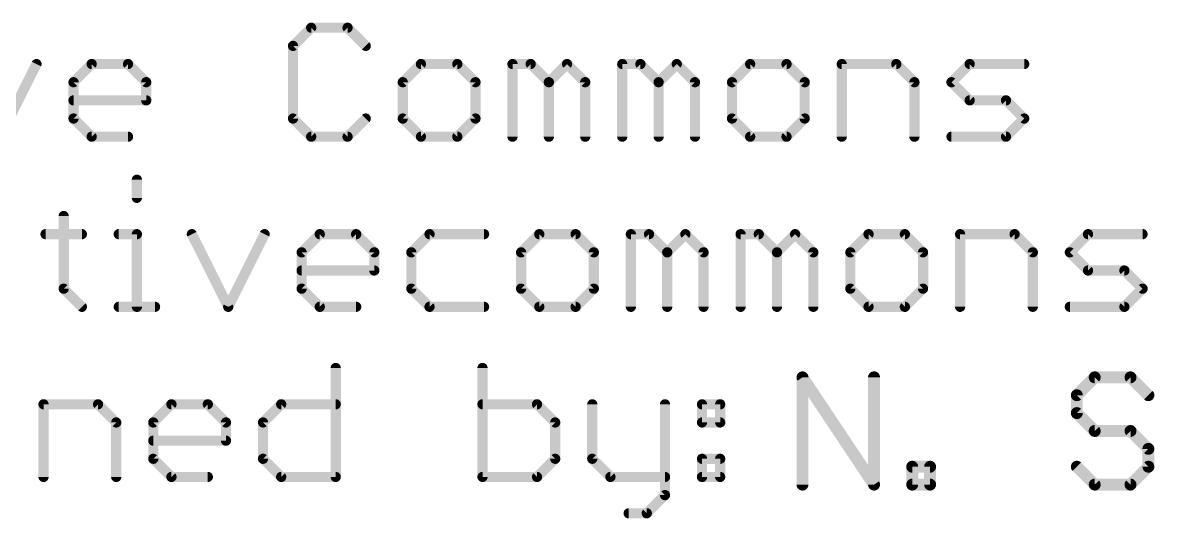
# Model space of a CAD drawing. Extents: x -41 to 66, y -16 to 27.
# Drawn here: x -2.23 to 14.66, y -15.78 to -8.38 of the extents above; entities that cross this region are included whole.
import ezdxf

# ---------------------------------------------------------------- set-up
doc = ezdxf.new("R2010")
doc.units = 0
doc.layers.add('51', color=53, linetype='CONTINUOUS')

msp = doc.modelspace()

# ---------------------------------------------------------------- linework, layer by layer
at = {"layer": '51'}
for points, const_width in [([(2.077, -8.4568), (1.8059, -8.728)], 0.1524), ([(2.6194, -8.4568), (2.077, -8.4568)], 0.1524), ([(2.8905, -8.728), (2.6194, -8.4568)], 0.1524), ([(1.8059, -8.728), (1.8059, -9.8126)], 0.1524), ([(-2.5633, -10.0838), (-2.021, -8.9991)], 0.1524), ([(-1.4685, -9.2703), (-1.1973, -8.9991)], 0.1524), ([(-1.1973, -8.9991), (-0.655, -8.9991)], 0.1524), ([(-0.655, -8.9991), (-0.3838, -9.2703)], 0.1524), ([(3.7142, -8.9991), (3.443, -9.2703)], 0.1524), ([(4.2565, -8.9991), (3.7142, -8.9991)], 0.1524), ([(4.5277, -9.2703), (4.2565, -8.9991)], 0.1524), ([(5.0802, -10.0838), (5.0802, -8.9991)], 0.1524), ([(5.0802, -8.9991), (5.3513, -8.9991)], 0.1524), ([(5.3513, -8.9991), (5.6225, -9.2703)], 0.1524), ([(5.6225, -9.2703), (5.8937, -8.9991)], 0.1524), ([(5.8937, -8.9991), (6.1648, -9.2703)], 0.1524), ([(6.7173, -10.0838), (6.7173, -8.9991)], 0.1524), ([(6.7173, -8.9991), (6.9885, -8.9991)], 0.1524), ([(6.9885, -8.9991), (7.2597, -9.2703)], 0.1524), ([(7.2597, -9.2703), (7.5308, -8.9991)], 0.1524), ([(7.5308, -8.9991), (7.802, -9.2703)], 0.1524), ([(8.6256, -8.9991), (8.3545, -9.2703)], 0.1524), ([(9.168, -8.9991), (8.6256, -8.9991)], 0.1524), ([(9.4391, -9.2703), (9.168, -8.9991)], 0.1524), ([(9.9916, -10.0838), (9.9916, -8.9991)], 0.1524), ([(9.9916, -8.9991), (10.8051, -8.9991)], 0.1524), ([(10.8051, -8.9991), (11.0763, -9.2703)], 0.1524), ([(11.6288, -9.2703), (11.9, -8.9991)], 0.1524), ([(11.9, -8.9991), (12.7135, -8.9991)], 0.1524), ([(-1.4685, -9.8126), (-1.4685, -9.2703)], 0.1524), ([(-0.3838, -9.2703), (-0.3838, -9.5415)], 0.1524), ([(3.443, -9.2703), (3.443, -9.8126)], 0.1524), ([(4.5277, -9.8126), (4.5277, -9.2703)], 0.1524), ([(5.6225, -9.2703), (5.6225, -10.0838)], 0.1524), ([(6.1648, -9.2703), (6.1648, -10.0838)], 0.1524), ([(7.2597, -9.2703), (7.2597, -10.0838)], 0.1524), ([(7.802, -9.2703), (7.802, -10.0838)], 0.1524), ([(8.3545, -9.2703), (8.3545, -9.8126)], 0.1524), ([(9.4391, -9.8126), (9.4391, -9.2703)], 0.1524), ([(11.0763, -9.2703), (11.0763, -10.0838)], 0.1524), ([(11.9, -9.5415), (11.6288, -9.2703)], 0.1524), ([(-0.3838, -9.5415), (-1.4685, -9.5415)], 0.1524), ([(12.4423, -9.5415), (11.9, -9.5415)], 0.1524), ([(12.7135, -9.8126), (12.4423, -9.5415)], 0.1524), ([(-1.1973, -10.0838), (-1.4685, -9.8126)], 0.1524), ([(1.8059, -9.8126), (2.077, -10.0838)], 0.1524), ([(2.6194, -10.0838), (2.8905, -9.8126)], 0.1524), ([(3.443, -9.8126), (3.7142, -10.0838)], 0.1524), ([(4.2565, -10.0838), (4.5277, -9.8126)], 0.1524), ([(8.3545, -9.8126), (8.6256, -10.0838)], 0.1524), ([(9.168, -10.0838), (9.4391, -9.8126)], 0.1524), ([(12.4423, -10.0838), (12.7135, -9.8126)], 0.1524), ([(-0.655, -10.0838), (-1.1973, -10.0838)], 0.1524), ([(2.077, -10.0838), (2.6194, -10.0838)], 0.1524), ([(3.7142, -10.0838), (4.2565, -10.0838)], 0.1524), ([(8.6256, -10.0838), (9.168, -10.0838)], 0.1524), ([(11.6288, -10.0838), (12.4423, -10.0838)], 0.1524), ([(-0.5232, -10.7256), (-0.5232, -10.9968)], 0.1524), ([(-1.6146, -11.268), (-1.6146, -12.3526)], 0.1524), ([(-1.8858, -11.5391), (-1.3434, -11.5391)], 0.1524), ([(-0.7943, -11.5391), (-0.5232, -11.5391)], 0.1524), ([(-0.5232, -11.5391), (-0.5232, -12.6238)], 0.1524), ([(0.2971, -11.5391), (0.8394, -12.6238)], 0.1524), ([(0.8394, -12.6238), (1.3818, -11.5391)], 0.1524), ([(1.9343, -11.8103), (2.2054, -11.5391)], 0.1524), ([(2.2054, -11.5391), (2.7478, -11.5391)], 0.1524), ([(2.7478, -11.5391), (3.0189, -11.8103)], 0.1524), ([(3.8426, -11.5391), (3.5714, -11.8103)], 0.1524), ([(4.6561, -11.5391), (3.8426, -11.5391)], 0.1524), ([(5.4797, -11.5391), (5.2086, -11.8103)], 0.1524), ([(6.0221, -11.5391), (5.4797, -11.5391)], 0.1524), ([(6.2932, -11.8103), (6.0221, -11.5391)], 0.1524), ([(6.8457, -12.6238), (6.8457, -11.5391)], 0.1524), ([(6.8457, -11.5391), (7.1169, -11.5391)], 0.1524), ([(7.1169, -11.5391), (7.3881, -11.8103)], 0.1524), ([(7.3881, -11.8103), (7.6592, -11.5391)], 0.1524), ([(7.6592, -11.5391), (7.9304, -11.8103)], 0.1524), ([(8.4829, -12.6238), (8.4829, -11.5391)], 0.1524), ([(8.4829, -11.5391), (8.7541, -11.5391)], 0.1524), ([(8.7541, -11.5391), (9.0252, -11.8103)], 0.1524), ([(9.0252, -11.8103), (9.2964, -11.5391)], 0.1524), ([(9.2964, -11.5391), (9.5676, -11.8103)], 0.1524), ([(10.3912, -11.5391), (10.12, -11.8103)], 0.1524), ([(10.9335, -11.5391), (10.3912, -11.5391)], 0.1524), ([(11.2047, -11.8103), (10.9335, -11.5391)], 0.1524), ([(11.7572, -12.6238), (11.7572, -11.5391)], 0.1524), ([(11.7572, -11.5391), (12.5707, -11.5391)], 0.1524), ([(12.5707, -11.5391), (12.8419, -11.8103)], 0.1524), ([(13.3944, -11.8103), (13.6655, -11.5391)], 0.1524), ([(13.6655, -11.5391), (14.479, -11.5391)], 0.1524), ([(1.9343, -12.3526), (1.9343, -11.8103)], 0.1524), ([(3.0189, -11.8103), (3.0189, -12.0815)], 0.1524), ([(3.5714, -11.8103), (3.5714, -12.3526)], 0.1524), ([(5.2086, -11.8103), (5.2086, -12.3526)], 0.1524), ([(6.2932, -12.3526), (6.2932, -11.8103)], 0.1524), ([(7.3881, -11.8103), (7.3881, -12.6238)], 0.1524), ([(7.9304, -11.8103), (7.9304, -12.6238)], 0.1524), ([(9.0252, -11.8103), (9.0252, -12.6238)], 0.1524), ([(9.5676, -11.8103), (9.5676, -12.6238)], 0.1524), ([(10.12, -11.8103), (10.12, -12.3526)], 0.1524), ([(11.2047, -12.3526), (11.2047, -11.8103)], 0.1524), ([(12.8419, -11.8103), (12.8419, -12.6238)], 0.1524), ([(13.6655, -12.0815), (13.3944, -11.8103)], 0.1524), ([(3.0189, -12.0815), (1.9343, -12.0815)], 0.1524), ([(14.2079, -12.0815), (13.6655, -12.0815)], 0.1524), ([(14.479, -12.3526), (14.2079, -12.0815)], 0.1524), ([(-1.6146, -12.3526), (-1.3434, -12.6238)], 0.1524), ([(2.2054, -12.6238), (1.9343, -12.3526)], 0.1524), ([(3.5714, -12.3526), (3.8426, -12.6238)], 0.1524), ([(5.2086, -12.3526), (5.4797, -12.6238)], 0.1524), ([(6.0221, -12.6238), (6.2932, -12.3526)], 0.1524), ([(10.12, -12.3526), (10.3912, -12.6238)], 0.1524), ([(10.9335, -12.6238), (11.2047, -12.3526)], 0.1524), ([(14.2079, -12.6238), (14.479, -12.3526)], 0.1524), ([(-0.7943, -12.6238), (-0.252, -12.6238)], 0.1524), ([(2.7478, -12.6238), (2.2054, -12.6238)], 0.1524), ([(3.8426, -12.6238), (4.6561, -12.6238)], 0.1524), ([(5.4797, -12.6238), (6.0221, -12.6238)], 0.1524), ([(10.3912, -12.6238), (10.9335, -12.6238)], 0.1524), ([(13.3944, -12.6238), (14.2079, -12.6238)], 0.1524), ([(2.4431, -13.5368), (2.4431, -15.1638)], 0.1524), ([(4.6328, -13.5368), (4.6328, -15.1638)], 0.1524), ([(9.4056, -15.2781), (9.4056, -13.6765)], 0.1778), ([(9.4056, -13.6765), (10.4733, -15.2781)], 0.1778), ([(10.4733, -15.2781), (10.4733, -13.6765)], 0.1778), ([(13.7654, -13.6765), (13.4985, -13.9435)], 0.1778), ([(14.2993, -13.6765), (13.7654, -13.6765)], 0.1778), ([(14.5662, -13.9435), (14.2993, -13.6765)], 0.1778), ([(-1.9159, -15.1638), (-1.9159, -14.0791)], 0.1524), ([(-1.9159, -14.0791), (-1.1024, -14.0791)], 0.1524), ([(-1.1024, -14.0791), (-0.8312, -14.3503)], 0.1524), ([(-0.2787, -14.3503), (-0.0075, -14.0791)], 0.1524), ([(-0.0075, -14.0791), (0.5348, -14.0791)], 0.1524), ([(0.5348, -14.0791), (0.806, -14.3503)], 0.1524), ([(1.3585, -14.3503), (1.6296, -14.0791)], 0.1524), ([(1.6296, -14.0791), (2.4431, -14.0791)], 0.1524), ([(5.4463, -14.0791), (4.6328, -14.0791)], 0.1524), ([(5.7174, -14.3503), (5.4463, -14.0791)], 0.1524), ([(6.2699, -14.0791), (6.2699, -14.8926)], 0.1524), ([(7.3546, -14.0791), (7.3546, -15.435)], 0.1524), ([(7.9071, -14.0791), (8.1782, -14.0791)], 0.1524), ([(7.9071, -14.3503), (7.9071, -14.0791)], 0.1524), ([(8.1782, -14.0791), (8.1782, -14.3503)], 0.1524), ([(13.4985, -13.9435), (13.4985, -14.2104)], 0.1778), ([(13.4985, -14.2104), (13.7654, -14.4773)], 0.1778), ([(-0.8312, -14.3503), (-0.8312, -15.1638)], 0.1524), ([(-0.2787, -14.8926), (-0.2787, -14.3503)], 0.1524), ([(0.806, -14.3503), (0.806, -14.6215)], 0.1524), ([(1.3585, -14.8926), (1.3585, -14.3503)], 0.1524), ([(5.7174, -14.8926), (5.7174, -14.3503)], 0.1524), ([(8.1782, -14.3503), (7.9071, -14.3503)], 0.1524), ([(13.7654, -14.4773), (14.2993, -14.4773)], 0.1778), ([(14.2993, -14.4773), (14.5662, -14.7442)], 0.1778), ([(0.806, -14.6215), (-0.2787, -14.6215)], 0.1524), ([(14.5662, -14.7442), (14.5662, -15.0112)], 0.1778), ([(-0.0075, -15.1638), (-0.2787, -14.8926)], 0.1524), ([(1.6296, -15.1638), (1.3585, -14.8926)], 0.1524), ([(5.4463, -15.1638), (5.7174, -14.8926)], 0.1524), ([(6.2699, -14.8926), (6.5411, -15.1638)], 0.1524), ([(7.9071, -14.8926), (8.1782, -14.8926)], 0.1524), ([(7.9071, -15.1638), (7.9071, -14.8926)], 0.1524), ([(8.1782, -14.8926), (8.1782, -15.1638)], 0.1524), ([(11.0428, -15.2781), (11.0428, -15.0112)], 0.1778), ([(11.0428, -15.0112), (11.3097, -15.0112)], 0.1778), ([(11.3097, -15.0112), (11.3097, -15.2781)], 0.1778), ([(13.7654, -15.2781), (13.4985, -15.0112)], 0.1778), ([(14.5662, -15.0112), (14.2993, -15.2781)], 0.1778), ([(0.5348, -15.1638), (-0.0075, -15.1638)], 0.1524), ([(2.4431, -15.1638), (1.6296, -15.1638)], 0.1524), ([(4.6328, -15.1638), (5.4463, -15.1638)], 0.1524), ([(6.5411, -15.1638), (7.3546, -15.1638)], 0.1524), ([(8.1782, -15.1638), (7.9071, -15.1638)], 0.1524), ([(11.3097, -15.2781), (11.0428, -15.2781)], 0.1778), ([(14.2993, -15.2781), (13.7654, -15.2781)], 0.1778), ([(7.3546, -15.435), (7.0834, -15.7061)], 0.1524), ([(7.0834, -15.7061), (6.8123, -15.7061)], 0.1524)]:
    msp.add_lwpolyline(points, dxfattribs=dict(at, const_width=const_width))
for points, const_width in [([(2.077, -8.4187, 1), (2.077, -8.4949)], 0.0762), ([(2.104, -8.4838, 1), (2.0501, -8.4299)], 0.0762), ([(2.6463, -8.4299, 1), (2.5924, -8.4838)], 0.0762), ([(2.6194, -8.4949, 1), (2.6194, -8.4187)], 0.0762), ([(1.7789, -8.701, 1), (1.8328, -8.7549)], 0.0762), ([(1.844, -8.728, 1), (1.7678, -8.728)], 0.0762), ([(2.8636, -8.7549, 1), (2.9175, -8.701)], 0.0762), ([(-1.9869, -9.0162, 1), (-2.055, -8.9821)], 0.0762), ([(-1.1973, -8.961, 1), (-1.1973, -9.0372)], 0.0762), ([(-1.1703, -9.0261, 1), (-1.2242, -8.9722)], 0.0762), ([(-0.628, -8.9722, 1), (-0.6819, -9.0261)], 0.0762), ([(-0.655, -9.0372, 1), (-0.655, -8.961)], 0.0762), ([(3.7142, -8.961, 1), (3.7142, -9.0372)], 0.0762), ([(3.7411, -9.0261, 1), (3.6872, -8.9722)], 0.0762), ([(4.2835, -8.9722, 1), (4.2296, -9.0261)], 0.0762), ([(4.2565, -9.0372, 1), (4.2565, -8.961)], 0.0762), ([(5.1183, -8.9991, 1), (5.0421, -8.9991)], 0.0762), ([(5.0802, -8.961, 1), (5.0802, -9.0372)], 0.0762), ([(5.3783, -8.9722, 1), (5.3244, -9.0261)], 0.0762), ([(5.3513, -9.0372, 1), (5.3513, -8.961)], 0.0762), ([(5.9206, -8.9722, 1), (5.8667, -9.0261)], 0.0762), ([(5.9206, -9.0261, 1), (5.8667, -8.9722)], 0.0762), ([(6.7554, -8.9991, 1), (6.6792, -8.9991)], 0.0762), ([(6.7173, -8.961, 1), (6.7173, -9.0372)], 0.0762), ([(7.0154, -8.9722, 1), (6.9615, -9.0261)], 0.0762), ([(6.9885, -9.0372, 1), (6.9885, -8.961)], 0.0762), ([(7.5578, -8.9722, 1), (7.5039, -9.0261)], 0.0762), ([(7.5578, -9.0261, 1), (7.5039, -8.9722)], 0.0762), ([(8.6256, -8.961, 1), (8.6256, -9.0372)], 0.0762), ([(8.6526, -9.0261, 1), (8.5987, -8.9722)], 0.0762), ([(9.1949, -8.9722, 1), (9.141, -9.0261)], 0.0762), ([(9.168, -9.0372, 1), (9.168, -8.961)], 0.0762), ([(10.0297, -8.9991, 1), (9.9535, -8.9991)], 0.0762), ([(9.9916, -8.961, 1), (9.9916, -9.0372)], 0.0762), ([(10.8321, -8.9722, 1), (10.7782, -9.0261)], 0.0762), ([(10.8051, -9.0372, 1), (10.8051, -8.961)], 0.0762), ([(11.9, -8.961, 1), (11.9, -9.0372)], 0.0762), ([(11.9269, -9.0261, 1), (11.873, -8.9722)], 0.0762), ([(12.7135, -9.0372, 1), (12.7135, -8.961)], 0.0762), ([(-1.4304, -9.2703, 1), (-1.5066, -9.2703)], 0.0762), ([(-1.4954, -9.2434, 1), (-1.4415, -9.2972)], 0.0762), ([(-0.3457, -9.2703, 1), (-0.4219, -9.2703)], 0.0762), ([(-0.4107, -9.2972, 1), (-0.3569, -9.2434)], 0.0762), ([(3.4811, -9.2703, 1), (3.4049, -9.2703)], 0.0762), ([(3.4161, -9.2434, 1), (3.47, -9.2972)], 0.0762), ([(4.5658, -9.2703, 1), (4.4896, -9.2703)], 0.0762), ([(4.5007, -9.2972, 1), (4.5546, -9.2434)], 0.0762), ([(5.6606, -9.2703, 1), (5.5844, -9.2703)], 0.0762), ([(5.5956, -9.2434, 1), (5.6494, -9.2972)], 0.0762), ([(5.5956, -9.2972, 1), (5.6494, -9.2434)], 0.0762), ([(6.2029, -9.2703, 1), (6.1267, -9.2703)], 0.0762), ([(6.1379, -9.2972, 1), (6.1918, -9.2434)], 0.0762), ([(7.2978, -9.2703, 1), (7.2216, -9.2703)], 0.0762), ([(7.2327, -9.2434, 1), (7.2866, -9.2972)], 0.0762), ([(7.2327, -9.2972, 1), (7.2866, -9.2434)], 0.0762), ([(7.8401, -9.2703, 1), (7.7639, -9.2703)], 0.0762), ([(7.775, -9.2972, 1), (7.8289, -9.2434)], 0.0762), ([(8.3926, -9.2703, 1), (8.3164, -9.2703)], 0.0762), ([(8.3275, -9.2434, 1), (8.3814, -9.2972)], 0.0762), ([(9.4772, -9.2703, 1), (9.401, -9.2703)], 0.0762), ([(9.4122, -9.2972, 1), (9.4661, -9.2434)], 0.0762), ([(11.1144, -9.2703, 1), (11.0382, -9.2703)], 0.0762), ([(11.0494, -9.2972, 1), (11.1032, -9.2434)], 0.0762), ([(11.6557, -9.2434, 1), (11.6019, -9.2972)], 0.0762), ([(11.6019, -9.2434, 1), (11.6557, -9.2972)], 0.0762), ([(-1.4685, -9.5034, 1), (-1.4685, -9.5796)], 0.0762), ([(-0.4219, -9.5415, 1), (-0.3457, -9.5415)], 0.0762), ([(-0.3838, -9.5796, 1), (-0.3838, -9.5034)], 0.0762), ([(11.9, -9.5034, 1), (11.9, -9.5796)], 0.0762), ([(11.873, -9.5684, 1), (11.9269, -9.5145)], 0.0762), ([(12.4692, -9.5145, 1), (12.4153, -9.5684)], 0.0762), ([(12.4423, -9.5796, 1), (12.4423, -9.5034)], 0.0762), ([(-1.4415, -9.7857, 1), (-1.4954, -9.8396)], 0.0762), ([(-1.5066, -9.8126, 1), (-1.4304, -9.8126)], 0.0762), ([(1.8328, -9.7857, 1), (1.7789, -9.8396)], 0.0762), ([(1.7678, -9.8126, 1), (1.844, -9.8126)], 0.0762), ([(2.9175, -9.8396, 1), (2.8636, -9.7857)], 0.0762), ([(3.47, -9.7857, 1), (3.4161, -9.8396)], 0.0762), ([(3.4049, -9.8126, 1), (3.4811, -9.8126)], 0.0762), ([(4.4896, -9.8126, 1), (4.5658, -9.8126)], 0.0762), ([(4.5546, -9.8396, 1), (4.5007, -9.7857)], 0.0762), ([(8.3814, -9.7857, 1), (8.3275, -9.8396)], 0.0762), ([(8.3164, -9.8126, 1), (8.3926, -9.8126)], 0.0762), ([(9.401, -9.8126, 1), (9.4772, -9.8126)], 0.0762), ([(9.4661, -9.8396, 1), (9.4122, -9.7857)], 0.0762), ([(12.7404, -9.8396, 1), (12.6865, -9.7857)], 0.0762), ([(12.6865, -9.8396, 1), (12.7404, -9.7857)], 0.0762), ([(-1.1973, -10.0457, 1), (-1.1973, -10.1219)], 0.0762), ([(-1.2242, -10.1107, 1), (-1.1703, -10.0569)], 0.0762), ([(-0.655, -10.1219, 1), (-0.655, -10.0457)], 0.0762), ([(2.077, -10.0457, 1), (2.077, -10.1219)], 0.0762), ([(2.0501, -10.1107, 1), (2.104, -10.0569)], 0.0762), ([(2.5924, -10.0569, 1), (2.6463, -10.1107)], 0.0762), ([(2.6194, -10.1219, 1), (2.6194, -10.0457)], 0.0762), ([(3.7142, -10.0457, 1), (3.7142, -10.1219)], 0.0762), ([(3.6872, -10.1107, 1), (3.7411, -10.0569)], 0.0762), ([(4.2296, -10.0569, 1), (4.2834, -10.1107)], 0.0762), ([(4.2565, -10.1219, 1), (4.2565, -10.0457)], 0.0762), ([(5.0421, -10.0838, 1), (5.1183, -10.0838)], 0.0762), ([(5.5844, -10.0838, 1), (5.6606, -10.0838)], 0.0762), ([(6.1267, -10.0838, 1), (6.2029, -10.0838)], 0.0762), ([(6.6792, -10.0838, 1), (6.7554, -10.0838)], 0.0762), ([(7.2216, -10.0838, 1), (7.2978, -10.0838)], 0.0762), ([(7.7639, -10.0838, 1), (7.8401, -10.0838)], 0.0762), ([(8.6256, -10.0457, 1), (8.6256, -10.1219)], 0.0762), ([(8.5987, -10.1107, 1), (8.6526, -10.0569)], 0.0762), ([(9.141, -10.0569, 1), (9.1949, -10.1107)], 0.0762), ([(9.168, -10.1219, 1), (9.168, -10.0457)], 0.0762), ([(9.9535, -10.0838, 1), (10.0297, -10.0838)], 0.0762), ([(11.0382, -10.0838, 1), (11.1144, -10.0838)], 0.0762), ([(11.6288, -10.0457, 1), (11.6288, -10.1219)], 0.0762), ([(12.4154, -10.0569, 1), (12.4692, -10.1107)], 0.0762), ([(12.4423, -10.1219, 1), (12.4423, -10.0457)], 0.0762), ([(-0.4851, -10.7256, 1), (-0.5613, -10.7256)], 0.0762), ([(-0.5613, -10.9968, 1), (-0.4851, -10.9968)], 0.0762), ([(-1.5765, -11.268, 1), (-1.6527, -11.268)], 0.0762), ([(-1.8858, -11.501, 1), (-1.8858, -11.5772)], 0.0762), ([(-1.3434, -11.5772, 1), (-1.3434, -11.501)], 0.0762), ([(-0.7943, -11.501, 1), (-0.7943, -11.5772)], 0.0762), ([(-0.4851, -11.5391, 1), (-0.5613, -11.5391)], 0.0762), ([(-0.5232, -11.5772, 1), (-0.5232, -11.501)], 0.0762), ([(0.3312, -11.5221, 1), (0.263, -11.5562)], 0.0762), ([(1.4158, -11.5562, 1), (1.3477, -11.5221)], 0.0762), ([(2.2054, -11.501, 1), (2.2054, -11.5772)], 0.0762), ([(2.2324, -11.5661, 1), (2.1785, -11.5122)], 0.0762), ([(2.7747, -11.5122, 1), (2.7208, -11.5661)], 0.0762), ([(2.7478, -11.5772, 1), (2.7478, -11.501)], 0.0762), ([(3.8426, -11.501, 1), (3.8426, -11.5772)], 0.0762), ([(3.8695, -11.5661, 1), (3.8156, -11.5122)], 0.0762), ([(4.6561, -11.5772, 1), (4.6561, -11.501)], 0.0762), ([(5.4797, -11.501, 1), (5.4797, -11.5772)], 0.0762), ([(5.5067, -11.5661, 1), (5.4528, -11.5122)], 0.0762), ([(6.049, -11.5122, 1), (5.9951, -11.5661)], 0.0762), ([(6.0221, -11.5772, 1), (6.0221, -11.501)], 0.0762), ([(6.8838, -11.5391, 1), (6.8076, -11.5391)], 0.0762), ([(6.8457, -11.501, 1), (6.8457, -11.5772)], 0.0762), ([(7.1438, -11.5122, 1), (7.09, -11.5661)], 0.0762), ([(7.1169, -11.5772, 1), (7.1169, -11.501)], 0.0762), ([(7.6862, -11.5122, 1), (7.6323, -11.5661)], 0.0762), ([(7.6862, -11.5661, 1), (7.6323, -11.5122)], 0.0762), ([(8.521, -11.5391, 1), (8.4448, -11.5391)], 0.0762), ([(8.4829, -11.501, 1), (8.4829, -11.5772)], 0.0762), ([(8.781, -11.5122, 1), (8.7271, -11.5661)], 0.0762), ([(8.7541, -11.5772, 1), (8.7541, -11.501)], 0.0762), ([(9.3233, -11.5122, 1), (9.2694, -11.5661)], 0.0762), ([(9.3233, -11.5661, 1), (9.2694, -11.5122)], 0.0762), ([(10.3912, -11.501, 1), (10.3912, -11.5772)], 0.0762), ([(10.4182, -11.5661, 1), (10.3643, -11.5122)], 0.0762), ([(10.9605, -11.5122, 1), (10.9066, -11.5661)], 0.0762), ([(10.9335, -11.5772, 1), (10.9335, -11.501)], 0.0762), ([(11.7953, -11.5391, 1), (11.7191, -11.5391)], 0.0762), ([(11.7572, -11.501, 1), (11.7572, -11.5772)], 0.0762), ([(12.5976, -11.5122, 1), (12.5438, -11.5661)], 0.0762), ([(12.5707, -11.5772, 1), (12.5707, -11.501)], 0.0762), ([(13.6655, -11.501, 1), (13.6655, -11.5772)], 0.0762), ([(13.6925, -11.5661, 1), (13.6386, -11.5122)], 0.0762), ([(14.479, -11.5772, 1), (14.479, -11.501)], 0.0762), ([(1.9724, -11.8103, 1), (1.8962, -11.8103)], 0.0762), ([(1.9073, -11.7834, 1), (1.9612, -11.8372)], 0.0762), ([(3.057, -11.8103, 1), (2.9808, -11.8103)], 0.0762), ([(2.992, -11.8372, 1), (3.0459, -11.7834)], 0.0762), ([(3.6095, -11.8103, 1), (3.5333, -11.8103)], 0.0762), ([(3.5445, -11.7834, 1), (3.5984, -11.8372)], 0.0762), ([(5.2467, -11.8103, 1), (5.1705, -11.8103)], 0.0762), ([(5.1816, -11.7834, 1), (5.2355, -11.8372)], 0.0762), ([(6.3313, -11.8103, 1), (6.2551, -11.8103)], 0.0762), ([(6.2663, -11.8372, 1), (6.3202, -11.7834)], 0.0762), ([(7.4262, -11.8103, 1), (7.35, -11.8103)], 0.0762), ([(7.3611, -11.7834, 1), (7.415, -11.8372)], 0.0762), ([(7.3611, -11.8372, 1), (7.415, -11.7834)], 0.0762), ([(7.9685, -11.8103, 1), (7.8923, -11.8103)], 0.0762), ([(7.9035, -11.8372, 1), (7.9573, -11.7834)], 0.0762), ([(9.0633, -11.8103, 1), (8.9871, -11.8103)], 0.0762), ([(8.9983, -11.7834, 1), (9.0522, -11.8372)], 0.0762), ([(8.9983, -11.8372, 1), (9.0522, -11.7834)], 0.0762), ([(9.6057, -11.8103, 1), (9.5295, -11.8103)], 0.0762), ([(9.5406, -11.8372, 1), (9.5945, -11.7834)], 0.0762), ([(10.1581, -11.8103, 1), (10.0819, -11.8103)], 0.0762), ([(10.0931, -11.7834, 1), (10.147, -11.8372)], 0.0762), ([(11.2428, -11.8103, 1), (11.1666, -11.8103)], 0.0762), ([(11.1778, -11.8372, 1), (11.2316, -11.7834)], 0.0762), ([(12.88, -11.8103, 1), (12.8038, -11.8103)], 0.0762), ([(12.8149, -11.8372, 1), (12.8688, -11.7834)], 0.0762), ([(13.4213, -11.7834, 1), (13.3674, -11.8372)], 0.0762), ([(13.3674, -11.7834, 1), (13.4213, -11.8372)], 0.0762), ([(1.9343, -12.0434, 1), (1.9343, -12.1196)], 0.0762), ([(2.9808, -12.0815, 1), (3.057, -12.0815)], 0.0762), ([(3.0189, -12.1196, 1), (3.0189, -12.0434)], 0.0762), ([(13.6655, -12.0434, 1), (13.6655, -12.1196)], 0.0762), ([(13.6386, -12.1084, 1), (13.6925, -12.0545)], 0.0762), ([(14.2348, -12.0545, 1), (14.1809, -12.1084)], 0.0762), ([(14.2079, -12.1196, 1), (14.2079, -12.0434)], 0.0762), ([(-1.5877, -12.3257, 1), (-1.6415, -12.3796)], 0.0762), ([(-1.6527, -12.3526, 1), (-1.5765, -12.3526)], 0.0762), ([(1.9612, -12.3257, 1), (1.9073, -12.3796)], 0.0762), ([(1.8962, -12.3526, 1), (1.9724, -12.3526)], 0.0762), ([(3.5984, -12.3257, 1), (3.5445, -12.3796)], 0.0762), ([(3.5333, -12.3526, 1), (3.6095, -12.3526)], 0.0762), ([(5.2355, -12.3257, 1), (5.1816, -12.3796)], 0.0762), ([(5.1705, -12.3526, 1), (5.2467, -12.3526)], 0.0762), ([(6.2551, -12.3526, 1), (6.3313, -12.3526)], 0.0762), ([(6.3202, -12.3796, 1), (6.2663, -12.3257)], 0.0762), ([(10.147, -12.3257, 1), (10.0931, -12.3796)], 0.0762), ([(10.0819, -12.3526, 1), (10.1581, -12.3526)], 0.0762), ([(11.1666, -12.3526, 1), (11.2428, -12.3526)], 0.0762), ([(11.2316, -12.3796, 1), (11.1778, -12.3257)], 0.0762), ([(14.506, -12.3796, 1), (14.4521, -12.3257)], 0.0762), ([(14.4521, -12.3796, 1), (14.506, -12.3257)], 0.0762), ([(-1.3704, -12.6507, 1), (-1.3165, -12.5969)], 0.0762), ([(-0.7943, -12.5857, 1), (-0.7943, -12.6619)], 0.0762), ([(-0.5613, -12.6238, 1), (-0.4851, -12.6238)], 0.0762), ([(-0.252, -12.6619, 1), (-0.252, -12.5857)], 0.0762), ([(0.8054, -12.6068, 1), (0.8735, -12.6408)], 0.0762), ([(0.8054, -12.6408, 1), (0.8735, -12.6068)], 0.0762), ([(2.2054, -12.5857, 1), (2.2054, -12.6619)], 0.0762), ([(2.1785, -12.6507, 1), (2.2324, -12.5969)], 0.0762), ([(2.7478, -12.6619, 1), (2.7478, -12.5857)], 0.0762), ([(3.8426, -12.5857, 1), (3.8426, -12.6619)], 0.0762), ([(3.8156, -12.6507, 1), (3.8695, -12.5969)], 0.0762), ([(4.6561, -12.6619, 1), (4.6561, -12.5857)], 0.0762), ([(5.4797, -12.5857, 1), (5.4797, -12.6619)], 0.0762), ([(5.4528, -12.6507, 1), (5.5067, -12.5969)], 0.0762), ([(5.9951, -12.5969, 1), (6.049, -12.6507)], 0.0762), ([(6.0221, -12.6619, 1), (6.0221, -12.5857)], 0.0762), ([(6.8076, -12.6238, 1), (6.8838, -12.6238)], 0.0762), ([(7.35, -12.6238, 1), (7.4262, -12.6238)], 0.0762), ([(7.8923, -12.6238, 1), (7.9685, -12.6238)], 0.0762), ([(8.4448, -12.6238, 1), (8.521, -12.6238)], 0.0762), ([(8.9871, -12.6238, 1), (9.0633, -12.6238)], 0.0762), ([(9.5295, -12.6238, 1), (9.6057, -12.6238)], 0.0762), ([(10.3912, -12.5857, 1), (10.3912, -12.6619)], 0.0762), ([(10.3643, -12.6507, 1), (10.4182, -12.5969)], 0.0762), ([(10.9066, -12.5969, 1), (10.9605, -12.6507)], 0.0762), ([(10.9335, -12.6619, 1), (10.9335, -12.5857)], 0.0762), ([(11.7191, -12.6238, 1), (11.7953, -12.6238)], 0.0762), ([(12.8038, -12.6238, 1), (12.88, -12.6238)], 0.0762), ([(13.3944, -12.5857, 1), (13.3944, -12.6619)], 0.0762), ([(14.1809, -12.5969, 1), (14.2348, -12.6507)], 0.0762), ([(14.2079, -12.6619, 1), (14.2079, -12.5857)], 0.0762), ([(2.4812, -13.5368, 1), (2.405, -13.5368)], 0.0762), ([(4.6709, -13.5368, 1), (4.5947, -13.5368)], 0.0762), ([(9.4426, -13.6519, 1), (9.3686, -13.7012)], 0.0889), ([(9.4501, -13.6765, 1), (9.3612, -13.6765)], 0.0889), ([(10.5178, -13.6765, 1), (10.4289, -13.6765)], 0.0889), ([(13.7654, -13.6321, 1), (13.7654, -13.721)], 0.0889), ([(13.7969, -13.708, 1), (13.734, -13.6451)], 0.0889), ([(14.3307, -13.6451, 1), (14.2679, -13.708)], 0.0889), ([(14.2993, -13.721, 1), (14.2993, -13.6321)], 0.0889), ([(-1.8778, -14.0791, 1), (-1.954, -14.0791)], 0.0762), ([(-1.9159, -14.041, 1), (-1.9159, -14.1172)], 0.0762), ([(-1.0754, -14.0522, 1), (-1.1293, -14.1061)], 0.0762), ([(-1.1024, -14.1172, 1), (-1.1024, -14.041)], 0.0762), ([(-0.0075, -14.041, 1), (-0.0075, -14.1172)], 0.0762), ([(0.0194, -14.1061, 1), (-0.0345, -14.0522)], 0.0762), ([(0.5617, -14.0522, 1), (0.5078, -14.1061)], 0.0762), ([(0.5348, -14.1172, 1), (0.5348, -14.041)], 0.0762), ([(1.6296, -14.041, 1), (1.6296, -14.1172)], 0.0762), ([(1.6566, -14.1061, 1), (1.6027, -14.0522)], 0.0762), ([(2.4431, -14.1172, 1), (2.4431, -14.041)], 0.0762), ([(4.6328, -14.041, 1), (4.6328, -14.1172)], 0.0762), ([(5.4732, -14.0522, 1), (5.4193, -14.1061)], 0.0762), ([(5.4463, -14.1172, 1), (5.4463, -14.041)], 0.0762), ([(6.308, -14.0791, 1), (6.2318, -14.0791)], 0.0762), ([(7.3927, -14.0791, 1), (7.3165, -14.0791)], 0.0762), ([(7.9071, -14.041, 1), (7.9071, -14.1172)], 0.0762), ([(7.9452, -14.0791, 1), (7.869, -14.0791)], 0.0762), ([(8.2163, -14.0791, 1), (8.1401, -14.0791)], 0.0762), ([(8.1782, -14.1172, 1), (8.1782, -14.041)], 0.0762), ([(13.4671, -13.912, 1), (13.5299, -13.9749)], 0.0889), ([(13.543, -13.9435, 1), (13.4541, -13.9435)], 0.0889), ([(14.5348, -13.9749, 1), (14.5977, -13.912)], 0.0889), ([(13.5299, -14.179, 1), (13.4671, -14.2418)], 0.0889), ([(13.4541, -14.2104, 1), (13.543, -14.2104)], 0.0889), ([(-0.7931, -14.3503, 1), (-0.8693, -14.3503)], 0.0762), ([(-0.8581, -14.3772, 1), (-0.8043, -14.3234)], 0.0762), ([(-0.2406, -14.3503, 1), (-0.3168, -14.3503)], 0.0762), ([(-0.3056, -14.3234, 1), (-0.2518, -14.3772)], 0.0762), ([(0.8441, -14.3503, 1), (0.7679, -14.3503)], 0.0762), ([(0.779, -14.3772, 1), (0.8329, -14.3234)], 0.0762), ([(1.3966, -14.3503, 1), (1.3204, -14.3503)], 0.0762), ([(1.3315, -14.3234, 1), (1.3854, -14.3772)], 0.0762), ([(5.7555, -14.3503, 1), (5.6793, -14.3503)], 0.0762), ([(5.6905, -14.3772, 1), (5.7444, -14.3234)], 0.0762), ([(7.9071, -14.3122, 1), (7.9071, -14.3884)], 0.0762), ([(7.869, -14.3503, 1), (7.9452, -14.3503)], 0.0762), ([(8.1401, -14.3503, 1), (8.2163, -14.3503)], 0.0762), ([(8.1782, -14.3884, 1), (8.1782, -14.3122)], 0.0762), ([(13.7654, -14.4329, 1), (13.7654, -14.5218)], 0.0889), ([(13.734, -14.5087, 1), (13.7969, -14.4459)], 0.0889), ([(14.3307, -14.4459, 1), (14.2679, -14.5087)], 0.0889), ([(14.2993, -14.5218, 1), (14.2993, -14.4329)], 0.0889), ([(-0.2787, -14.5834, 1), (-0.2787, -14.6596)], 0.0762), ([(0.7679, -14.6215, 1), (0.8441, -14.6215)], 0.0762), ([(0.806, -14.6596, 1), (0.806, -14.5834)], 0.0762), ([(14.6107, -14.7442, 1), (14.5218, -14.7442)], 0.0889), ([(14.5348, -14.7757, 1), (14.5977, -14.7128)], 0.0889), ([(-0.2518, -14.8657, 1), (-0.3056, -14.9196)], 0.0762), ([(-0.3168, -14.8926, 1), (-0.2406, -14.8926)], 0.0762), ([(1.3854, -14.8657, 1), (1.3315, -14.9196)], 0.0762), ([(1.3204, -14.8926, 1), (1.3966, -14.8926)], 0.0762), ([(5.6793, -14.8926, 1), (5.7555, -14.8926)], 0.0762), ([(5.7444, -14.9196, 1), (5.6905, -14.8657)], 0.0762), ([(6.2969, -14.8657, 1), (6.243, -14.9196)], 0.0762), ([(6.2318, -14.8926, 1), (6.308, -14.8926)], 0.0762), ([(7.9071, -14.8545, 1), (7.9071, -14.9307)], 0.0762), ([(7.9452, -14.8926, 1), (7.869, -14.8926)], 0.0762), ([(8.2163, -14.8926, 1), (8.1401, -14.8926)], 0.0762), ([(8.1782, -14.9307, 1), (8.1782, -14.8545)], 0.0762), ([(11.0872, -15.0112, 1), (10.9983, -15.0112)], 0.0889), ([(11.0428, -14.9667, 1), (11.0428, -15.0556)], 0.0889), ([(11.3542, -15.0112, 1), (11.2653, -15.0112)], 0.0889), ([(11.3097, -15.0556, 1), (11.3097, -14.9667)], 0.0889), ([(13.5299, -14.9797, 1), (13.4671, -15.0426)], 0.0889), ([(14.5218, -15.0112, 1), (14.6107, -15.0112)], 0.0889), ([(14.5977, -15.0426, 1), (14.5348, -14.9797)], 0.0889), ([(-1.954, -15.1638, 1), (-1.8778, -15.1638)], 0.0762), ([(-0.8693, -15.1638, 1), (-0.7931, -15.1638)], 0.0762), ([(-0.0075, -15.1257, 1), (-0.0075, -15.2019)], 0.0762), ([(-0.0345, -15.1907, 1), (0.0194, -15.1369)], 0.0762), ([(0.5348, -15.2019, 1), (0.5348, -15.1257)], 0.0762), ([(1.6296, -15.1257, 1), (1.6296, -15.2019)], 0.0762), ([(1.6027, -15.1907, 1), (1.6566, -15.1369)], 0.0762), ([(2.405, -15.1638, 1), (2.4812, -15.1638)], 0.0762), ([(2.4431, -15.2019, 1), (2.4431, -15.1257)], 0.0762), ([(4.6328, -15.1257, 1), (4.6328, -15.2019)], 0.0762), ([(4.5947, -15.1638, 1), (4.6709, -15.1638)], 0.0762), ([(5.4193, -15.1369, 1), (5.4732, -15.1907)], 0.0762), ([(5.4463, -15.2019, 1), (5.4463, -15.1257)], 0.0762), ([(6.5411, -15.1257, 1), (6.5411, -15.2019)], 0.0762), ([(6.5141, -15.1907, 1), (6.568, -15.1369)], 0.0762), ([(7.3546, -15.2019, 1), (7.3546, -15.1257)], 0.0762), ([(7.9071, -15.1257, 1), (7.9071, -15.2019)], 0.0762), ([(7.869, -15.1638, 1), (7.9452, -15.1638)], 0.0762), ([(8.1401, -15.1638, 1), (8.2163, -15.1638)], 0.0762), ([(8.1782, -15.2019, 1), (8.1782, -15.1257)], 0.0762), ([(11.0428, -15.2337, 1), (11.0428, -15.3225)], 0.0889), ([(11.3097, -15.3225, 1), (11.3097, -15.2337)], 0.0889), ([(13.7654, -15.2337, 1), (13.7654, -15.3225)], 0.0889), ([(14.2993, -15.3225, 1), (14.2993, -15.2337)], 0.0889), ([(7.3815, -15.4619, 1), (7.3276, -15.408)], 0.0762), ([(9.3612, -15.2781, 1), (9.4501, -15.2781)], 0.0889), ([(10.4289, -15.2781, 1), (10.5178, -15.2781)], 0.0889), ([(10.4363, -15.3028, 1), (10.5103, -15.2534)], 0.0889), ([(10.9983, -15.2781, 1), (11.0872, -15.2781)], 0.0889), ([(11.2653, -15.2781, 1), (11.3542, -15.2781)], 0.0889), ([(13.734, -15.3095, 1), (13.7969, -15.2467)], 0.0889), ([(14.2679, -15.2467, 1), (14.3307, -15.3095)], 0.0889), ([(7.3165, -15.435, 1), (7.3927, -15.435)], 0.0762), ([(6.8123, -15.668, 1), (6.8123, -15.7442)], 0.0762), ([(7.0565, -15.6792, 1), (7.1104, -15.7331)], 0.0762), ([(7.0834, -15.7442, 1), (7.0834, -15.668)], 0.0762)]:
    msp.add_lwpolyline(points, format="xyb", dxfattribs=dict(at, const_width=const_width))

doc.saveas('drawing.dxf')
